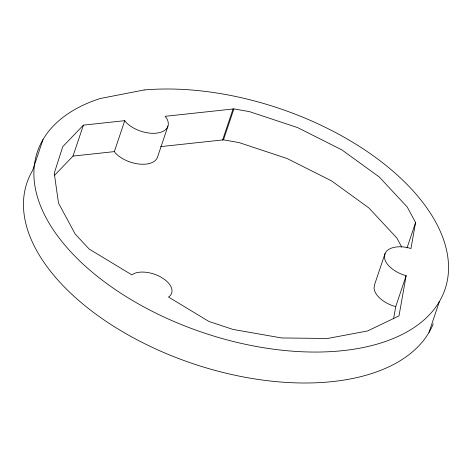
<?xml version="1.0" encoding="UTF-8"?>
<svg xmlns="http://www.w3.org/2000/svg" width="472" height="472" viewBox="0 0 472 472"><rect width="100%" height="100%" fill="white"/><g stroke="black" fill="none" stroke-linecap="round" stroke-linejoin="round"><path stroke-width="0.71" d="M385.046 253.541L384.444 257.116A25.028 13.777 18.6 0 0 403.129 274.781L406.15 275.636L398.993 315.921L367.576 330.966L327.55 338.477L281.637 337.958L232.967 329.426L208.913 321.456L168.463 297L169.466 296.392A22.686 12.484 18.6 0 0 165.07 279.843L160.421 276.822A22.686 12.484 18.6 0 0 134.166 273.477L131.859 274.869L89.178 249.068L75.178 234.035L58.487 203.043L54.25 173.248L62.752 146.674L83.42 125.133L124.761 120.673L125.9 122.201A24.249 13.346 18.6 0 0 155.89 133.216A24.249 13.346 18.6 0 0 166.846 118.631L165.129 116.319L233.894 108.902L249.446 111.628L297.555 127.576L341.822 149.854L379.234 176.953L407.236 207.025L415.578 222.518L410.964 248.532L407.714 247.605A25.028 13.777 18.6 0 0 385.046 253.541L374.632 284.48L374.031 288.062A25.028 13.777 18.6 0 0 392.716 305.726L395.737 306.582L393.565 318.812M43.023 139.5L32.609 170.445A215.096 118.407 18.6 0 0 177.944 358.272A215.096 118.407 18.6 0 0 433.243 323.875M54.357 175.513L73.007 156.079L83.42 125.133M167.991 126.03L157.577 156.97A24.249 13.346 18.6 0 1 139.753 164.12A24.249 13.346 18.6 0 1 115.487 153.146L114.348 151.618L124.761 120.673M233.05 108.991L222.637 139.936L222.353 139.647L239.033 142.573L287.141 158.521L331.409 180.8L368.821 207.898L396.822 237.965L401.69 247.003M233.894 108.902L223.48 139.848L160.557 146.633M407.017 247.959L415.578 222.518M395.737 306.582L406.15 275.636M428.977 332.5L439.391 301.555M73.007 156.079L114.348 151.618M144.137 89.969L100.029 98.554A215.096 118.407 18.6 0 0 163.265 316.683A215.096 118.407 18.6 0 0 448.27 261.228A215.096 118.407 18.6 0 0 144.137 89.969"/></g></svg>
